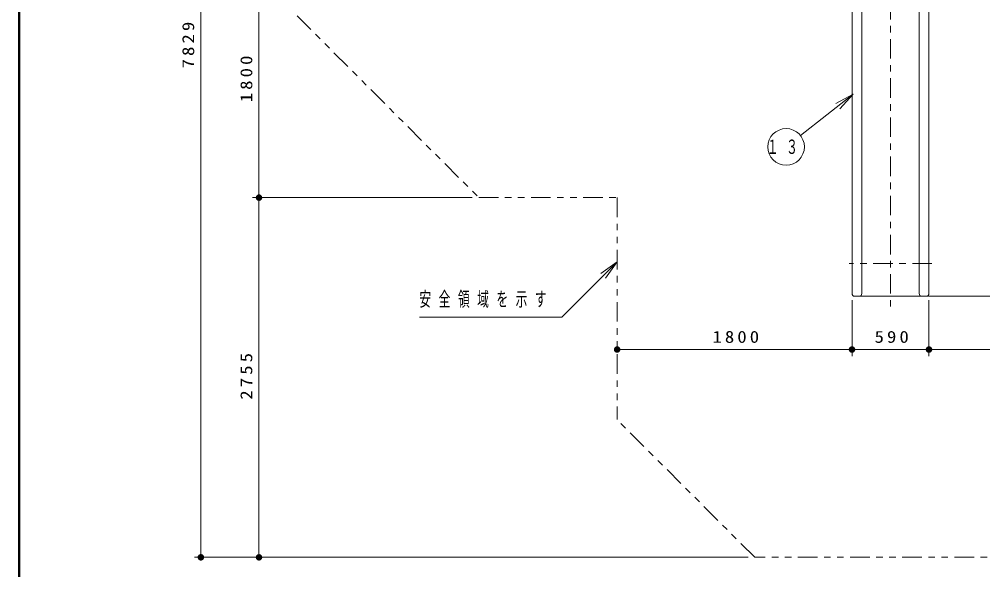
# Model space of a CAD drawing. Units: millimetres on the paper, scale 1:50. Extents: x -385 to 420, y 0 to 267.
# Drawn here: x -385 to -237.3, y 103 to 187.3 of the extents above; entities that cross this region are included whole.
import ezdxf

# ---------------------------------------------------------------- set-up
doc = ezdxf.new("R2010")
doc.units = ezdxf.units.MM
doc.linetypes.add('USER2', pattern=[6, 3, -1, 1, -1])
doc.linetypes.add('USER3', pattern=[8, 3, -1, 1, -1, 1, -1])
doc.layers.add('1_50', color=7, linetype='Continuous', lineweight=25)
doc.layers.add('LY_3', color=7, linetype='Continuous', lineweight=13)
doc.styles.add('ＭＳ ゴシック', font='')
doc.styles.get('ＭＳ ゴシック').set_extended_font_data('MS Gothic')

# ---------------------------------------------------------------- blocks, each defined once
blk = doc.blocks.new('filled_dot')
at = {"color": 0, "linetype": 'Continuous', "lineweight": -2, "const_width": 1.25}
blk.add_lwpolyline([(-0.625, 0, 1), (0.625, 0, 1)], format="xyb", close=True, dxfattribs=at)

msp = doc.modelspace()

# ---------------------------------------------------------------- linework, layer by layer
at = {"layer": '1_50', "lineweight": 13}
for p, q in [((-357.164, 104.906), (-357.164, 261.486)), ((-348.256, 160.006), (-348.256, 196.006)), ((-257.202, 175.877), (-265.263, 169.519)), ((-259.867, 174.412), (-257.202, 175.877)), ((-257.202, 175.877), (-259.558, 174.019)), ((-257.202, 175.877), (-259.248, 173.627)), ((-315.564, 160.006), (-349.256, 160.006)), ((-348.256, 104.906), (-348.256, 160.006)), ((-295.838, 148.383), (-293.363, 150.149)), ((-293.363, 150.149), (-295.485, 148.029)), ((-293.363, 150.149), (-295.132, 147.675)), ((-245.663, 144.906), (-193.801, 144.906)), ((-257.363, 144.306), (-257.363, 135.736)), ((-245.563, 144.306), (-245.563, 135.736)), ((-257.363, 136.736), (-293.363, 136.736)), ((-245.563, 136.736), (-257.363, 136.736)), ((-209.563, 136.736), (-245.563, 136.736)), ((-273.274, 104.906), (-358.164, 104.906))]:
    msp.add_line(p, q, dxfattribs=at)
at = {"layer": '1_50', "linetype": 'USER2', "lineweight": 13}
for p, q in [((-251.463, 226.307), (-251.463, 142.72)), ((-245.113, 149.926), (-257.813, 149.926))]:
    msp.add_line(p, q, dxfattribs=at)
at = {"layer": '1_50', "color": 2, "lineweight": 13}
for p, q in [((-257.363, 145.306), (-257.363, 202.806)), ((-255.863, 145.306), (-255.863, 202.806)), ((-247.063, 145.306), (-247.063, 202.806)), ((-245.563, 145.306), (-245.563, 202.806)), ((-245.963, 144.906), (-256.963, 144.906))]:
    msp.add_line(p, q, dxfattribs=at)
at = {"layer": '1_50', "linetype": 'USER3', "lineweight": 13}
for p, q in [((-342.418, 187.861), (-314.564, 160.006)), ((-314.564, 160.006), (-293.363, 160.006)), ((-293.363, 160.006), (-293.363, 125.994)), ((-272.274, 104.906), (-293.363, 125.994)), ((-230.651, 104.906), (-272.274, 104.906))]:
    msp.add_line(p, q, dxfattribs=at)
at = {"layer": '1_50', "lineweight": 13}
msp.add_lwpolyline([(-293.363, 150.149), (-301.831, 141.69), (-323.675, 141.69)], dxfattribs=at)
msp.add_circle((-267.461, 167.785), 2.8, dxfattribs=at)
at = {"layer": '1_50', "color": 2, "lineweight": 13}
for centre, start, end in [((-256.963, 145.306), 180, 270), ((-256.263, 145.306), 270, 0), ((-246.663, 145.306), 180, 270), ((-245.963, 145.306), 270, 0)]:
    msp.add_arc(centre, 0.4, start, end, dxfattribs=at)
at = {"layer": 'LY_3', "lineweight": 50}
msp.add_line((-385, 267), (-385, 0), dxfattribs=at)

# ---------------------------------------------------------------- block references
at = {"layer": '1_50', "lineweight": 13, "xscale": 0.4, "yscale": 0.4}
for p, rotation in [((-348.256, 160.006), 90), ((-348.256, 160.006), 270), ((-257.363, 136.736), 180), ((-245.563, 136.736), 180), ((-357.164, 104.906), 90), ((-348.256, 104.906), 90)]:
    msp.add_blockref('filled_dot', p, dxfattribs=dict(at, rotation=rotation))
for p in [(-293.363, 136.736), (-257.363, 136.736), (-245.563, 136.736)]:
    msp.add_blockref('filled_dot', p, dxfattribs=at)

# ---------------------------------------------------------------- texts
at = {"layer": '1_50', "char_height": 1.833, "attachment_point": 8, "rotation": 90, "style": 'ＭＳ ゴシック'}
for s, insert in [('\\T1.33;\\W1.15;7829', (-358.164, 183.613)), ('\\T1.33;\\W1.15;1800', (-349.256, 178.427)), ('\\T1.33;\\W1.15;2755', (-349.256, 132.873))]:
    msp.add_mtext(s, dxfattribs=dict(at, insert=insert))
at = {"layer": '1_50', "style": 'ＭＳ ゴシック'}
for s, insert, char_height, attachment_point in [('\\T1.64;\\W0.6;１３', (-267.461, 167.785), 2.199, 5), ('\\T1.64;\\W0.6;安全領域を示す', (-323.675, 144.34), 2.199, 4), ('\\T1.33;\\W1.15;1800', (-274.942, 137.736), 1.833, 8), ('\\T1.33;\\W1.15;590', (-251.047, 137.736), 1.833, 8)]:
    msp.add_mtext(s, dxfattribs=dict(at, insert=insert, char_height=char_height, attachment_point=attachment_point))

doc.saveas('drawing.dxf')
